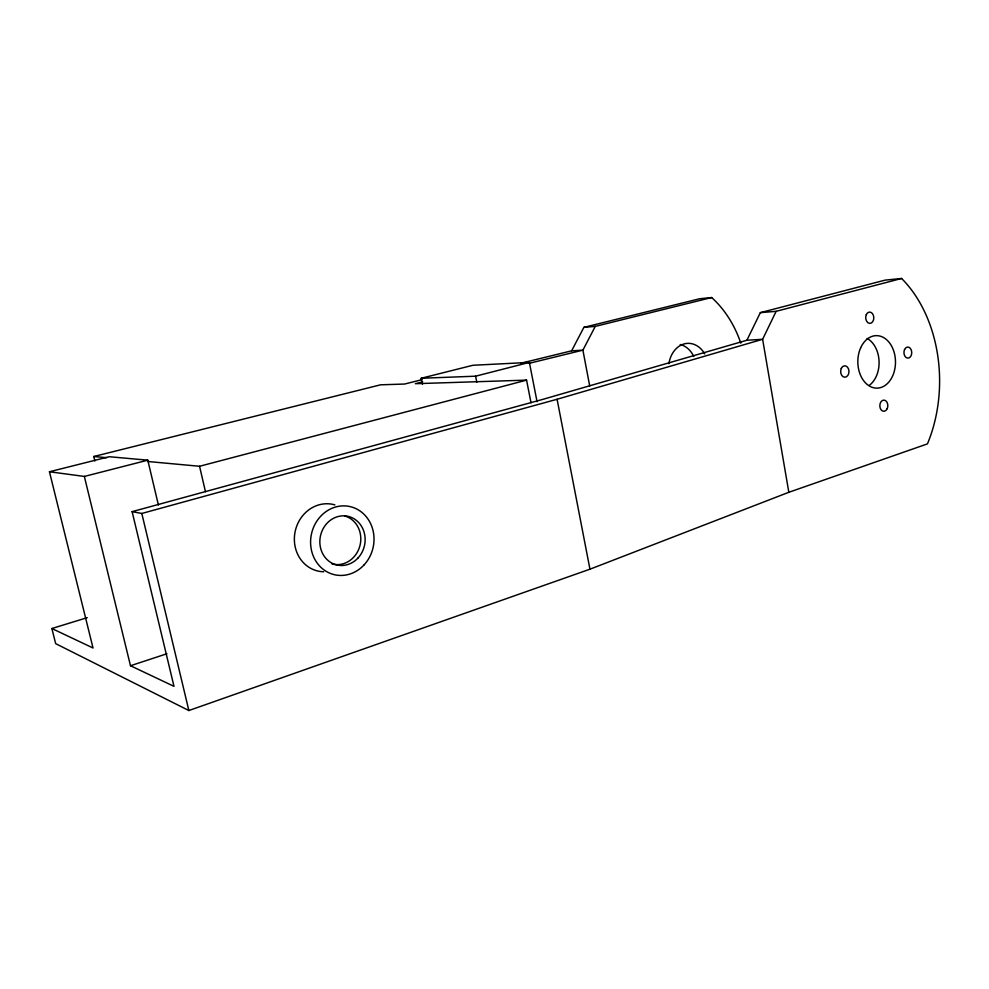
<?xml version="1.0" encoding="UTF-8"?>
<svg xmlns="http://www.w3.org/2000/svg" width="989" height="989" viewBox="0 0 989 989"><rect width="100%" height="100%" fill="white"/><g stroke="black" fill="none" stroke-linecap="round" stroke-linejoin="round"><path stroke-width="1.48" d="M788.826 492.287L927.435 443.888A126.617 92.162 89.8 0 0 901.597 278.465L776.142 311.325L762.618 339.289L788.826 492.287L589.951 569.194L188.862 710.535L55.668 643.641L51.873 628.51L87.23 617.668M51.873 628.51L93.028 647.993L49.45 471.753L84.349 476.438L130.486 665.733L173.99 686.341L132.118 511.647L542.615 399.432L746.905 340.241L760.343 312.648L885.143 280.122L901.597 278.465M740.81 343.158A107.875 85.722 89.3 0 0 711.66 297.541L595.254 326.395L582.904 350.143L589.716 386.007M520.659 363.297L571.617 350.823L583.893 327.347L699.606 298.752L711.66 297.541M130.486 665.733L166.918 653.754M132.118 511.647L141.81 513.464L557.091 399.272L762.618 339.289L746.905 340.241M147.608 461.48L199.555 466.276L526.568 380.135L531.019 402.807M84.349 476.438L147.794 460.182L158.413 505.045M422.439 384.301L421.19 378.268L475.585 376.191L529.375 362.407L537.064 401.719M422.699 381.841L415.355 383.695L526.568 380.135M49.45 471.753L109.235 456.72L147.794 460.182M421.19 378.268L472.878 365.275L529.375 362.407M422.093 379.64L404.612 384.041L380.592 384.808L93.782 456.51L94.87 460.985M528.892 363.396L582.904 350.143L571.617 350.823M583.893 327.347L595.254 326.395M760.343 312.648L776.142 311.325M93.782 456.51L106.614 457.697M141.81 513.464L188.862 710.535M199.555 466.276L205.465 491.743M475.585 376.191L476.797 382.199M557.091 399.272L589.951 569.194M867.155 338.436A25.912 18.742 89.3 0 1 879.06 361.121A25.912 18.742 89.3 0 1 869.257 385.401M680.197 344.506A25.331 19.99 88.7 0 1 693.771 356.448M668.873 363.692A25.603 20.101 88.7 0 1 684.178 343.9A25.603 20.101 88.7 0 1 704.749 353.914M323.712 571.766A34.17 31.055 -77 0 1 294.87 533.034A34.17 31.055 -77 0 1 334.888 504.897M344.901 516.023A24.812 22.45 -77.3 0 1 359.86 545.99A24.812 22.45 -77.3 0 1 331.958 563.928M860.603 347.98A26.246 18.828 89.3 0 0 876.143 388.121A26.246 18.828 89.3 0 0 893.215 349.574A26.246 18.828 89.3 0 0 860.603 347.98M866.315 314.589A5.662 4.067 87.9 0 0 869.591 323.366A5.662 4.067 87.9 0 0 873.349 315.219A5.662 4.067 87.9 0 0 866.315 314.589M841.293 368.427A5.711 4.166 89.5 0 0 844.655 377.217A5.711 4.166 89.5 0 0 848.5 368.872A5.711 4.166 89.5 0 0 841.293 368.427M904.539 349.587A5.538 3.907 89.2 0 0 907.692 358.129A5.538 3.907 89.2 0 0 911.314 350.081A5.538 3.907 89.2 0 0 904.539 349.587M887.207 408.667A5.588 4.005 -89.3 0 0 884.005 400.1A5.588 4.005 -89.3 0 0 880.272 408.309A5.588 4.005 -89.3 0 0 887.207 408.667M363.779 565.214A34.936 31.549 -77.4 0 0 351.763 507.036A34.936 31.549 -77.4 0 0 311.35 549.736A34.936 31.549 -77.4 0 0 363.779 565.214M357.894 558.13A24.96 22.537 -77.4 0 0 349.179 516.629A24.96 22.537 -77.4 0 0 320.399 547.226A24.96 22.537 -77.4 0 0 357.894 558.13"/></g></svg>
